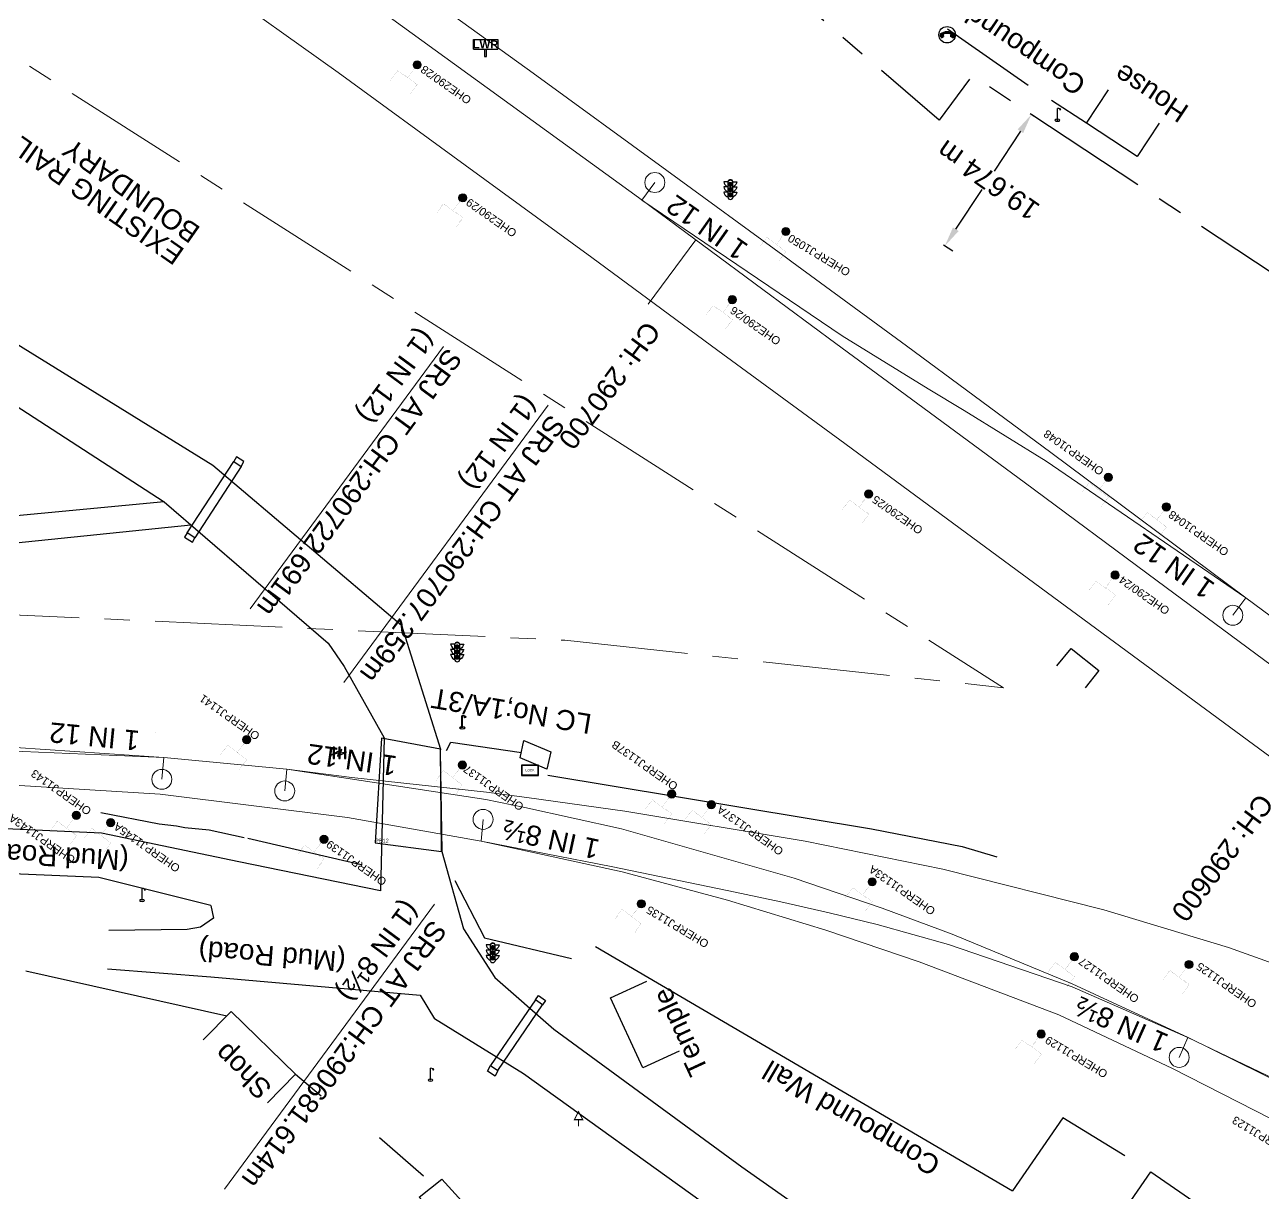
# Model space of a CAD drawing. Header units: metres. Extents: x 646303 to 662875, y 3366650 to 3378730.
# Drawn here: x 652274.5 to 652429.3, y 3374101.5 to 3374247.6 of the extents above; entities that cross this region are included whole.
import ezdxf
from ezdxf.enums import TextEntityAlignment as Align

# ---------------------------------------------------------------- set-up
doc = ezdxf.new("R2010")
doc.units = ezdxf.units.M
doc.header["$MEASUREMENT"] = 0
doc.header["$PDMODE"] = 3
doc.header["$PDSIZE"] = 0.5
doc.linetypes.add('CENTER', pattern=[50.8, 31.75, -6.35, 6.35, -6.35])
for name, color, linetype in [('ARCH', 7, 'Continuous'), ('COMMERCIAL_BLD_PUC', 251, 'Continuous'), ('COMPOUND_WALL', 251, 'Continuous'), ('DFCC Boundary', 6, 'CENTER'), ('GOVT_BUILDING', 251, 'Continuous'), ('GRILL', 251, 'Continuous'), ('LAMP_POST', 7, 'Continuous'), ('LOCK', 251, 'Continuous'), ('LWR', 251, 'Continuous'), ('PAVERS', 7, 'Continuous'), ('RELIGIOUS_PLACE', 251, 'Continuous'), ('RESIDENTIAL_BL_SEMI', 251, 'Continuous'), ('SH.NOS', 251, 'Continuous'), ('SIGN_BOARD', 251, 'Continuous'), ('SIGNAL_POST', 8, 'Continuous'), ('SUB_ROAD_EDGE', 34, 'Continuous'), ('Telephone_Pole', 251, 'Continuous'), ('TOPO_TELEPHONE_POLE', 8, 'Continuous'), ('TOPO_TEXT', 251, 'Continuous'), ('TRANSFORMER', 251, 'Continuous')]:
    doc.layers.add(name, color=color, linetype=linetype)
for name, color, linetype, lineweight in [('BOUNDARY DIMENTION', 10, 'Continuous', 0), ('Existing Chainage', 7, 'Continuous', 0), ('Existing IR Track', 143, 'Continuous', 0), ('Existing Railway Boundary', 7, 'CENTER', 0), ('OHE MAST', 8, 'Continuous', 0), ('OHE MAST TEXT', 8, 'Continuous', 0), ("RAJPURA STN. SRJ's", 251, 'Continuous', 0)]:
    doc.layers.add(name, color=color, linetype=linetype, lineweight=lineweight)
doc.styles.add('CUT-FILL', font='cut-fill.shx', dxfattribs={"height": 2})
doc.styles.add('NB', font='swissbo.ttf', dxfattribs={"height": 1.5})
doc.styles.get("Standard").update_dxf_attribs({"font": 'arial.ttf'})
doc.styles.add('Style-Arial', font='arial.ttf')
doc.dimstyles.new('DIM', dxfattribs={"dimtxt": 2.5, "dimasz": 2.5, "dimexe": 0.18, "dimexo": 0.0625, "dimgap": 0.09, "dimtad": 0, "dimtih": 1, "dimtoh": 1, "dimdec": 3, "dimzin": 0, "dimdsep": 46, "dimtxsty": 'Standard', "dimcen": 0.09, "dimadec": 0, "dimazin": 0, "dimtfac": 1, "dimtdec": 3, "dimtofl": 0, "dimtmove": 0, "dimatfit": 3, "dimfxl": 1, "dimtolj": 1, "dimtzin": 0, "dimarcsym": 0})

# ---------------------------------------------------------------- blocks, each defined once
blk = doc.blocks.new('LOCK')
for p, q in [((-0.98, 0.67, 213), (-0.98, -0.6, 213)), ((1.14, 0.67, 213), (-0.98, 0.67, 213)), ((-0.93, 0.62, 213), (-0.93, -0.55, 213)), ((1.09, 0.62, 213), (-0.93, 0.62, 213)), ((1.09, -0.55, 213), (1.09, 0.62, 213)), ((1.14, -0.6, 213), (1.14, 0.67, 213)), ((-0.98, -0.6, 213), (1.14, -0.6, 213)), ((-0.93, -0.55, 213), (1.09, -0.55, 213))]:
    blk.add_line(p, q)
at = {"style": 'CUT-FILL'}
blk.add_text('LOCK', height=0.3, dxfattribs=at).set_placement((-0.49, -0.1, 213))
blk = doc.blocks.new('LP')
for points in [[(0, 0), (0, 1.5)], [(0.25, 1.35), (0.44, 1.35)]]:
    blk.add_lwpolyline(points)
for centre, radius, start, end in [((0.07, 0.99), 0.519, 57.6425, 97.3165), ((0.34, 1.33), 0.094, 11.7012, 168.0476)]:
    blk.add_arc(centre, radius, start, end)
at = {"extrusion": (0, 0, -1)}
blk.add_ellipse((0, 0.01), major_axis=(0.308, 0), ratio=0.400495, dxfattribs=at)
blk.add_ellipse((0.35, 1.36), major_axis=(0.0017, 0.0438), ratio=0.461056, start_param=1.74022, end_param=4.575836)
blk = doc.blocks.new('LWR')
for p, q in [((-1.52, 2.09), (1.54, 2.09)), ((-1.52, 0.92), (-1.52, 2.09)), ((1.54, 2.09), (1.54, 0.92)), ((-1.52, 0.92), (1.54, 0.92))]:
    blk.add_line(p, q)
blk.add_lwpolyline([(-0.13, 0.92), (-0.13, 0), (0.13, 0), (0.13, 0.92)])
at = {"style": 'NB', "width": 1.025371}
blk.add_text('LWR', height=0.988, dxfattribs=at).set_placement((0, 1.5), align=Align.MIDDLE)
blk = doc.blocks.new('SIG')
for color, points in [(1, [(-0.22, 0.42, 0.180295), (-0.01, 0.33, -0.00255), (0.01, 0.33, -0.00255), (0.02, 0.33, 0.180295), (0.23, 0.42, -0.002654), (0.25, 0.44, 0.184495), (0.33, 0.65, 1.000001), (-0.32, 0.65, 0.184495), (-0.24, 0.44, -0.002654)]), (2, [(0.23, -0.23, -0.002654), (0.25, -0.21, 0.184495), (0.33, 0.01, 1.000001), (-0.32, 0.01, 0.184495), (-0.24, -0.21, -0.002654), (-0.22, -0.23, 0.180295), (-0.01, -0.32, -0.00255), (0.01, -0.32, -0.00255), (0.02, -0.32, 0.180295)]), (3, [(0.23, -0.88, -0.002654), (0.25, -0.86, 0.184495), (0.33, -0.64, 1.000001), (-0.32, -0.64, 0.184495), (-0.24, -0.86, -0.002654), (-0.22, -0.88, 0.395599)])]:
    blk.add_hatch(color=color).paths.add_polyline_path(points)
for p, q in [((-0.31, 0.98), (-0.32, -0.9)), ((0.33, -0.9), (0.32, 0.98))]:
    blk.add_line(p, q)
for points in [[(-0.31, 0.98), (-0.81, 0.98, 0.198758), (-0.42, 0.41, 0.003814), (-0.31, 0.39, 0.003814)], [(-0.31, 0.33), (-0.81, 0.33, 0.198758), (-0.42, -0.23, 0.003727), (-0.32, -0.26, 0.003727)], [(0.32, 0.98), (0.82, 0.98, -0.198758), (0.44, 0.41, -0.003814), (0.32, 0.39, -0.003814)], [(0.32, 0.33), (0.82, 0.33, -0.198758), (0.44, -0.23, -0.003727), (0.33, -0.26, -0.003727)], [(-0.32, -0.32), (-0.81, -0.32, 0.198758), (-0.42, -0.88, 0.003639), (-0.32, -0.9)], [(0.33, -0.32), (0.82, -0.32, -0.198758), (0.44, -0.88, -0.003639), (0.33, -0.9)]]:
    blk.add_lwpolyline(points, format="xyb")
for centre, radius, start, end in [((0.01, 0.91), 0.324, 12.4049, 167.5951), ((0.01, 0.81), 0.357, 27.7578, 152.2422), ((0.01, -0.9), 0.324, 181.4572, 358.5428)]:
    blk.add_arc(centre, radius, start, end)
blk = doc.blocks.new('TP')
at = {"layer": 'Telephone_Pole'}
blk.add_hatch(color=8, dxfattribs=at).paths.add_polyline_path([(0.49, 0.08, -0.516403), (0.5, 0.04, 0.157799), (0.42, -0.19, 0.257253), (0.43, -0.21), (0.7, -0.4, 0.297943), (0.73, -0.4, 0.213635), (0.94, -0.09, 0.292624), (0.86, 0.1, 0.314672), (-0.86, 0.1, 0.297888), (-0.94, -0.1, 0.205841), (-0.73, -0.4, 0.297943), (-0.7, -0.4), (-0.43, -0.21, 0.257253), (-0.42, -0.19, 0.155164), (-0.5, 0.04, -0.510878), (-0.49, 0.08, -0.167449)])
at = {"layer": 'Telephone_Pole', "color": 8}
for p, q in [((-0.7, -0.4), (-0.43, -0.21)), ((-0.44, -0.22), (-0.44, -0.22)), ((0.7, -0.4), (0.43, -0.21)), ((0.44, -0.22), (0.44, -0.22))]:
    blk.add_line(p, q, dxfattribs=at)
blk.add_circle((0, 0), 1.03, dxfattribs=at)
for centre, radius, start, end in [((0.01, -1.13), 1.5, 55.3659, 125.2353), ((-0.48, 0.05), 0.0243, 109.2181, 217.464), ((-0.82, -0.21), 0.402, 2.1844, 37.464), ((0.01, -1.34), 1.5, 71.1943, 109.2181), ((0.82, -0.21), 0.402, 141.9464, 177.8156), ((0.48, 0.06), 0.0243, 321.9464, 71.1943), ((0.75, -0.06), 0.194, 350.1231, 55.3659), ((-0.44, -0.19), 0.0258, 304.4776, 2.1844), ((0.44, -0.19), 0.0258, 177.8156, 235.5224), ((0.72, -0.38), 0.0258, 235.5224, 301.8866), ((0.49, -0.01), 0.462, 301.8866, 350.1231)]:
    blk.add_arc(centre, radius, start, end, dxfattribs=at)
blk = doc.blocks.new('TSB')
at = {"const_width": 0.132}
blk.add_lwpolyline([(-0.51, 0.84), (0.54, 0.84), (0, 1.85)], close=True, dxfattribs=at)
at = {"const_width": 0.142}
blk.add_lwpolyline([(0, 0.84), (0, 0)], dxfattribs=at)
blk = doc.blocks.new('TSB15')
at = {"layer": 'SH.NOS', "const_width": 0.0052}
blk.add_lwpolyline([(-0.02, 0.03), (0.02, 0.03), (0, 0.07)], close=True, dxfattribs=at)
at = {"layer": 'SH.NOS', "const_width": 0.00557}
blk.add_lwpolyline([(0, 0.03), (0, 0)], dxfattribs=at)
at = {"layer": 'SH.NOS', "style": 'CUT-FILL'}
blk.add_text('15', height=0.00787, dxfattribs=at).set_placement((-0.01, 0.04))
blk = doc.blocks.new('TRF')
blk.add_hatch(color=256).paths.add_polyline_path([(0.22, -0.04), (0.38, 0.42), (-0.98, -0.29), (0.02, 0.04), (-0.18, -0.39), (0.98, 0.09)])
for p, q in [((-0.69, 0.72), (-0.69, -0.72)), ((-0.52, 0.72), (-0.69, 0.72)), ((-0.52, -0.72), (-0.52, 0.72)), ((0, 0.72), (0, -0.72)), ((0.17, 0.72), (0, 0.72)), ((0.17, -0.72), (0.17, 0.72)), ((0.7, 0.72), (0.7, -0.72)), ((0.87, 0.72), (0.7, 0.72)), ((0.87, -0.72), (0.87, 0.72)), ((-0.69, -0.72), (-0.52, -0.72)), ((0, -0.72), (0.17, -0.72)), ((0.7, -0.72), (0.87, -0.72))]:
    blk.add_line(p, q)
blk.add_lwpolyline([(0.22, -0.04), (0.38, 0.42), (-0.98, -0.29), (0.02, 0.04), (-0.18, -0.39), (0.98, 0.09)], close=True)
blk = doc.blocks.new('OHE MAST')
h = blk.add_hatch(color=256)
edge = h.paths.add_edge_path()
edge.add_arc((0, 0), 0.514, 0, 360)
at = {"const_width": 0.01, "flags": 128}
for points in [[(1.5, 3.5), (1.5, 2), (-1.5, 2), (-1.5, 3.5)], [(0, 2), (0, 0)]]:
    blk.add_lwpolyline(points, dxfattribs=at)
blk.add_circle((0, 0), 0.514)
blk = doc.blocks.new('*D7101')
at = {"layer": 'BOUNDARY DIMENTION', "color": 0, "lineweight": -2, "transparency": 16777216}
for p, q in [((652401.33, 3374235.72), (652400.16, 3374236.49)), ((652398.93, 3374234.3), (652395.65, 3374229.32)), ((652390.86, 3374222.05), (652394.15, 3374227.04)), ((652390.51, 3374219.29), (652389.34, 3374220.06))]:
    blk.add_line(p, q, dxfattribs=at)
at = {"layer": 'BOUNDARY DIMENTION', "color": 0, "transparency": 16777216}
for points in [[(652398.59, 3374234.53), (652399.28, 3374234.07), (652400.31, 3374236.39)], [(652390.51, 3374222.28), (652391.21, 3374221.82), (652389.49, 3374219.96)]]:
    blk.add_solid(points, dxfattribs=at)
at = {"layer": 'Defpoints', "color": 0, "transparency": 16777216}
for p in [(652400.31, 3374236.39), (652401.38, 3374235.68), (652390.56, 3374219.26)]:
    blk.add_point(p, dxfattribs=at)
at = {"layer": 'BOUNDARY DIMENTION', "color": 0, "transparency": 16777216, "insert": (652394.9, 3374228.18), "char_height": 2.5, "attachment_point": 5, "rotation": 145}
blk.add_mtext('\\A1;19.674 m', dxfattribs=at)

msp = doc.modelspace()

# ---------------------------------------------------------------- linework, layer by layer
at = {"layer": 'ARCH', "linetype": 'Continuous'}
for points in [[(652294.775, 3374184.109, 269.013), (652300.6249, 3374192.9959, 269.205)], [(652301.52, 3374192.404, 269.235), (652295.757, 3374183.474, 269.047)], [(652338.309, 3374125.717, 269.375), (652332.686, 3374117.49, 269.254)], [(652333.631, 3374116.88, 269.307), (652339.217, 3374125.078, 269.347)]]:
    msp.add_polyline3d(points, dxfattribs=at)
for points in [[(652301.52, 3374192.404, 269.235), (652301.86, 3374193.005, 269.223), (652300.965, 3374193.597, 269.205), (652300.6249, 3374192.9959, 269.205)], [(652295.436, 3374182.931, 269.064), (652295.757, 3374183.474, 269.047), (652294.775, 3374184.109, 269.013), (652294.4539, 3374183.5658, 269.013)], [(652339.217, 3374125.078, 269.347), (652338.309, 3374125.717, 269.375), (652338.682, 3374126.254, 269.384), (652339.5903, 3374125.6148, 269.384)], [(652332.322, 3374116.773, 269.296), (652332.686, 3374117.49, 269.254), (652333.631, 3374116.88, 269.307), (652333.2665, 3374116.162, 269.307)]]:
    msp.add_polyline3d(points, close=True, dxfattribs=at)
at = {"layer": 'COMMERCIAL_BLD_PUC', "linetype": 'Continuous'}
msp.add_polyline3d([(652296.7919, 3374120.6844, 271.677), (652300.291, 3374124.256, 271.677), (652308.311, 3374116.399, 270.526), (652304.8119, 3374112.8274, 270.526)], dxfattribs=at)
at = {"layer": 'COMPOUND_WALL', "linetype": 'Continuous'}
for points in [[(652399.928, 3374240.019, 266.606), (652389.824, 3374247.052, 265.989)], [(652407.193, 3374235.32, 266.155), (652402.843, 3374238.128, 266.159)], [(652339.873, 3374153.801, 268.899), (652380.33, 3374147.071, 268.77)], [(652380.33, 3374147.071, 268.77), (652391.649, 3374144.885, 269.795), (652396.007, 3374143.58, 268.783)], [(652345.821, 3374132.368, 269.639), (652397.968, 3374101.805, 269.658)], [(652274.618, 3374129.327, 270.614), (652299.755, 3374123.709, 269.952)], [(652308.311, 3374116.399, 270.526), (652311.553, 3374113.689, 274.092)], [(652411.986, 3374106.195, 270.288), (652404.256, 3374110.963, 270.305), (652397.968, 3374101.805, 269.658)], [(652318.824, 3374108.485, 274.341), (652324.327, 3374103.703, 269.98)], [(652408.932, 3374095.063, 269.396), (652415.226, 3374104.215, 270.042)], [(652415.226, 3374104.215, 270.042), (652442.637, 3374085.28, 270.849)]]:
    msp.add_polyline3d(points, dxfattribs=at)
at = {"layer": 'DFCC Boundary', "ltscale": 0.5, "flags": 128}
msp.add_lwpolyline([(655695.597, 3371812.1897), (655640.8822, 3371912.823), (655580.0449, 3371996.7158), (655509.7792, 3372062.0857), (655426.9534, 3372113.9756), (655342.6069, 3372167.9462), (655257.8854, 3372221.2222), (655173.2688, 3372275.363), (655087.3459, 3372327.2788), (655002.8598, 3372380.6107), (654914.5097, 3372429.9473), (654741.1355, 3372529.4419), (654650.033, 3372576.4159), (654568.6995, 3372626.155), (654571.9877, 3372630.6369), (654391.4686, 3372756.327), (654377.1337, 3372736.8494), (654004.4289, 3373016.6995), (654007.7887, 3373020.6424), (653690.5739, 3373253.6486), (653690.5425, 3373253.6059), (653433.8132, 3373453.1485), (653440.7668, 3373462.5592), (653208.8394, 3373636.5534), (653216.1698, 3373646.5105), (653142.1983, 3373700.8896), (653053.6963, 3373771.1122), (652994.4341, 3373810.5255), (652929.3691, 3373859.5713), (652860.9168, 3373902.1103), (652749.6028, 3373984.4705), (652631.2396, 3374070.7175), (652636.2281, 3374078.1704), (652537.912, 3374145.7283), (652392.904, 3374241.2711), (652388.7719, 3374235.6812), (652308.569, 3374304.8076), (652315.9256, 3374314.7669), (652103.9815, 3374448.7876), (652083.1937, 3374464.1943), (652072.7494, 3374471.9329), (652052.3219, 3374487.0684), (652038.1897, 3374497.5387), (652024.0173, 3374508.0388), (652009.8347, 3374518.5254), (651995.6683, 3374529), (651981.7515, 3374539.2836), (651967.8828, 3374549.5317), (651954.6903, 3374559.2866), (651941.4997, 3374569.04), (651923.9377, 3374582.0168), (651906.3215, 3374595.0337), (651892.0868, 3374605.5547), (651877.7985, 3374616.1153), (651861.6288, 3374628.0564), (651845.5071, 3374639.9619), (651829.5757, 3374651.7544), (651824.7911, 3374655.296), (651813.6747, 3374663.5244), (651797.4592, 3374675.4968), (651792.6217, 3374679.0685), (651809.3453, 3374701.6999), (651798.0335, 3374710.0518), (651782.3495, 3374721.6444), (651766.6655, 3374733.2369), (651750.5163, 3374745.1875), (651734.3118, 3374757.179), (651717.3274, 3374769.6994), (651700.4625, 3374782.1317), (651684.6001, 3374793.8578), (651668.5938, 3374805.6902), (651652.6806, 3374817.4203), (651636.8173, 3374829.1137), (651620.9269, 3374840.8662), (651604.9647, 3374852.6718), (651588.7459, 3374864.6312), (651572.5882, 3374876.5455), (651556.6943, 3374888.2868), (651540.8409, 3374899.9983), (651524.5553, 3374912.0488), (651508.2568, 3374924.109), (651492.7938, 3374935.5157), (651477.3997, 3374946.8715), (651461.3291, 3374958.7436), (651445.2311, 3374970.6359), (651429.3555, 3374982.3615), (651413.4375, 3374994.1184), (651396.6322, 3375006.522), (651379.7761, 3375018.963), (651363.6644, 3375030.8565), (651352.7728, 3375038.8965), (651331.6522, 3375054.4784), (651315.7738, 3375066.1947), (651299.7306, 3375078.0412), (651283.6239, 3375089.9346), (651273.9044, 3375097.1057), (651264.2377, 3375104.2378), (651243.4187, 3375119.6324), (651222.5077, 3375135.095), (651201.5462, 3375150.5784), (651180.4926, 3375166.1298), (651161.7365, 3375179.9701), (651143.0969, 3375193.7244), (651126.6442, 3375205.9373), (651110.0563, 3375218.2505), (651088.7204, 3375233.9244), (651067.5473, 3375249.4788), (651049.4448, 3375262.8672), (651031.0656, 3375276.4601), (651013.3004, 3375289.5618), (650995.6557, 3375302.5748), (650975.556, 3375317.4171), (650955.4878, 3375332.2363), (650948.8014, 3375337.1771), (650951.4372, 3375340.7501), (650937.0874, 3375351.3535), (650916.0918, 3375366.8677), (650897.9224, 3375380.2929), (650879.805, 3375393.6796), (650866.8386, 3375403.2309), (650853.9116, 3375412.7532), (650835.5886, 3375426.289), (650817.2946, 3375439.8035), (650797.968, 3375454.1206), (650778.7222, 3375468.3781), (650760.7655, 3375481.6337), (650742.8011, 3375494.8949), (650723.0807, 3375509.4255), (650703.3693, 3375523.9495), (650688.6613, 3375534.8372), (650673.8463, 3375545.804), (650653.7938, 3375560.6295), (650633.6894, 3375575.4932), (650612.6421, 3375591.0542), (650592.0153, 3375606.3042), (650570.0328, 3375622.5591), (650548.5001, 3375638.4814), (650530.5234, 3375651.793), (650512.3606, 3375665.2423), (650494.7465, 3375678.2665), (650476.9008, 3375691.462), (650459.2976, 3375704.4721), (650441.3132, 3375717.7633), (650427.1261, 3375728.1319), (650413.8099, 3375737.864), (650402.677, 3375746.2697), (650389.8486, 3375755.6668), (650377.7322, 3375764.5425), (650360.7275, 3375777.1141), (650343.7744, 3375789.6482), (650325.0342, 3375803.5254), (650306.3109, 3375817.39), (650287.6225, 3375831.2124), (650268.717, 3375845.1957), (650250.337, 3375858.8009), (650231.8256, 3375872.5033), (650215.4559, 3375884.6355), (650199.261, 3375896.6381), (650189.9351, 3375903.5429), (650184.6476, 3375907.4517), (650170.3331, 3375918.0338), (650153.2211, 3375930.7288), (650135.9365, 3375943.5518), (650119.2313, 3375955.9159), (650102.3769, 3375968.3905), (650085.2738, 3375981.0461), (650068.2078, 3375993.6742), (650052.7787, 3376005.1011), (650037.4384, 3376016.4621), (650022.1728, 3376027.766), (650006.9632, 3376039.0283), (649974.7512, 3376062.8762), (649961.4537, 3376072.7117), (649948.2091, 3376082.508), (649944.476, 3376085.2722), (649918.728, 3376050.5341), (649909.4316, 3376057.4177), (649896.4092, 3376067.0604), (649893.7832, 3376069.0128), (649891.1645, 3376070.9437), (649888.4639, 3376072.9569), (649875.744, 3376082.3694), (649867.5551, 3376088.4016), (649853.4118, 3376098.8745), (649839.2513, 3376109.3603), (649829.0749, 3376116.9005), (649827.2194, 3376118.2675), (649818.0867, 3376125.0366), (649808.8566, 3376131.8779), (649793.2502, 3376143.4201), (649777.6288, 3376154.9733), (649763.6321, 3376165.3144), (649749.5741, 3376175.7007), (649733.9228, 3376187.2754), (649718.3343, 3376198.8036), (649705.3241, 3376208.4391), (649692.3703, 3376218.0327), (649678.0208, 3376228.6769), (649663.5747, 3376239.3366), (649646.4625, 3376252.0623), (649634.6272, 3376260.744), (649624.9192, 3376267.9946), (649615.0208, 3376275.3876), (649599.9831, 3376286.4834), (649588.9857, 3376294.598), (649590.032, 3376296.0132), (649586.1685, 3376298.8639), (649569.3593, 3376311.3207), (649552.641, 3376323.7102), (649537.2353, 3376335.0739), (649521.9792, 3376346.327), (649506.2408, 3376358.0035), (649490.3575, 3376369.7875), (649475.7578, 3376380.5673), (649461.1933, 3376391.3211), (649445.4753, 3376402.9572), (649429.8494, 3376414.5253), (649414.4906, 3376425.9209), (649378.3483, 3376452.6365), (649368.4603, 3376459.9984), (649352.6509, 3376471.6682), (649336.6992, 3376483.4434), (649322.3941, 3376494.1037), (649307.6557, 3376505.0862), (649290.8736, 3376517.4208), (649273.972, 3376529.8435), (649258.1992, 3376541.4854), (649242.2966, 3376553.2232), (649226.5432, 3376564.8634), (649210.8826, 3376576.435), (649195.2207, 3376588.0769), (649179.5326, 3376599.7383), (649164.9134, 3376610.5118), (649150.5177, 3376621.1205), (649135.415, 3376632.3287), (649120.2337, 3376643.5954), (649107.8929, 3376652.6743), (649095.5927, 3376661.7234), (649079.5687, 3376673.5769), (649063.4846, 3376685.4748), (649046.5651, 3376697.9756), (649029.6506, 3376710.4727), (649013.3465, 3376722.5351), (648996.9805, 3376734.6431), (648980.3936, 3376746.8979), (648963.6626, 3376759.259), (648946.7453, 3376771.7643), (648929.6945, 3376784.3682), (648913.5118, 3376796.3614), (648897.2206, 3376808.435), (648876.2496, 3376823.9678), (648855.1325, 3376839.6089), (648839.3985, 3376851.2044), (648823.6596, 3376862.8037), (648806.187, 3376875.7235), (648788.7814, 3376888.5937), (648772.4766, 3376900.6763), (648756.1277, 3376912.7915), (648748.6058, 3376918.3049), (648733.321, 3376929.6306), (648718.1841, 3376940.8501), (648694.1574, 3376958.9078), (648686.9154, 3376964.1595), (648685.9321, 3376964.8321), (648667.95, 3376978.2197), (648649.3198, 3376992.1471), (648633.5557, 3377003.8368), (648617.684, 3377015.6038), (648613.3865, 3377018.7718), (648613.1308, 3377018.4261), (648605.39, 3377024.1325), (648593.439, 3377032.9404), (648576.5994, 3377045.3816), (648559.8787, 3377057.7351), (648542.9247, 3377070.3132), (648525.9483, 3377082.908), (648511.3109, 3377093.7409), (648496.5572, 3377104.6599), (648477.562, 3377118.7172), (648458.5464, 3377132.7896), (648451.3349, 3377138.2101), (648435.5918, 3377149.862), (648422.1096, 3377159.9046), (648408.3664, 3377170.0637), (648394.6863, 3377180.1761), (648381.6588, 3377189.818), (648368.6059, 3377199.4787), (648354.1188, 3377210.196), (648339.6473, 3377220.9017), (648325.8166, 3377231.1386), (648311.9735, 3377241.3853), (648297.2469, 3377252.2824), (648283.6168, 3377262.3688), (648282.6002, 3377260.9951), (648281.5015, 3377261.8082), (648268.446, 3377271.4578), (648255.3849, 3377281.1115), (648243.3023, 3377290.0413), (648231.5826, 3377298.7116), (648230.1246, 3377299.843), (648216.137, 3377310.1827), (648202.3989, 3377320.3379), (648187.9045, 3377331.0225), (648173.4524, 3377341.7035), (648159.964, 3377351.7009), (648146.3755, 3377361.7726), (648132.3698, 3377372.1252), (648118.3132, 3377382.5155), (648104.5683, 3377392.6752), (648090.8453, 3377402.8186), (648079.0331, 3377411.5788), (648067.1746, 3377420.3734), (648052.1864, 3377431.461), (648037.1291, 3377442.5999), (648023.4384, 3377452.7367), (648009.6421, 3377462.9518), (647998.5681, 3377471.1475), (647977.6651, 3377486.6371), (647970.8013, 3377491.7424), (647954.3046, 3377504.0127), (647940.5645, 3377514.1537), (647927.1436, 3377524.0583), (647912.5029, 3377534.9198), (647897.7662, 3377545.8524), (647883.3488, 3377556.5286), (647868.9785, 3377567.1699), (647855.3948, 3377577.2425), (647841.7032, 3377587.3948), (647828.8284, 3377596.8277), (647815.9828, 3377606.2395), (647798.869, 3377618.9232), (647787.996, 3377626.9816), (647769.1212, 3377640.9619), (647756.6675, 3377650.183), (647742.624, 3377660.5991), (647728.5049, 3377671.0713), (647713.635, 3377682.0926), (647698.699, 3377693.1628), (647681.9918, 3377705.517), (647665.4025, 3377717.7839), (647652.0515, 3377727.6811), (647638.8028, 3377737.5025), (647625.2604, 3377747.546), (647611.724, 3377757.585), (647601.846, 3377764.9047), (647586.5632, 3377776.2354), (647574.9107, 3377784.8659), (647552.1318, 3377801.7377), (647544.5766, 3377807.3492), (647531.2096, 3377817.2774), (647518.7824, 3377826.4783), (647506.3678, 3377835.6698), (647493.0662, 3377845.5438), (647479.7149, 3377855.4547), (647466.3541, 3377865.3556), (647452.9886, 3377875.26), (647440.1702, 3377884.755), (647427.3392, 3377894.2595), (647421.9004, 3377898.2902), (647422.4016, 3377898.9655), (647413.1507, 3377905.8213), (647398.5546, 3377916.6386), (647385.2867, 3377926.4568), (647372.1159, 3377936.2032), (647357.4127, 3377947.1112), (647351.2811, 3377951.6601), (647330.0092, 3377967.4105), (647317.4471, 3377976.6964), (647304.414, 3377986.3606), (647291.335, 3377996.0589), (647278.7541, 3378005.3917), (647266.0777, 3378014.7954), (647252.9457, 3378024.4462), (647239.9839, 3378033.9719), (647225.7512, 3378044.5255), (647211.5179, 3378055.0796), (647196.511, 3378066.208), (647181.4966, 3378077.3419), (647167.7872, 3378087.5064), (647154.0498, 3378097.6917), (647140.7668, 3378107.5414), (647127.4862, 3378117.3893), (647113.2521, 3378127.9375), (647099.0375, 3378138.4713), (647085.0268, 3378148.8592), (647070.9977, 3378159.2608), (647056.5444, 3378169.9697), (647042.0873, 3378180.6814), (647027.5624, 3378191.4464), (647013.0728, 3378202.1851), (646999.864, 3378211.9684), (646986.6741, 3378221.7376), (646973.6148, 3378231.4185), (646960.4875, 3378241.1499), (646945.7953, 3378252.0414), (646931.0256, 3378262.9902), (646930.6274, 3378263.2852), (646951.9475, 3378292.0562)], dxfattribs=at)
at = {"layer": 'Existing Chainage', "color": 0, "linetype": 'Continuous', "lineweight": 13, "flags": 128}
msp.add_lwpolyline([(652352.4061, 3374212.6765), (652358.3476, 3374220.7201)], dxfattribs=at)
at = {"layer": 'Existing IR Track', "flags": 128}
for points in [[(652563.377, 3374075.1762), (652539.4557, 3374092.8707), (652515.8088, 3374110.3621), (652512.5651, 3374112.7522), (652500.609, 3374121.5621), (652492.5302, 3374127.5229), (652484.4933, 3374133.4527), (652474.2474, 3374141.017), (652471.5649, 3374142.9974), (652464.4286, 3374148.2971), (652456.9218, 3374153.8623), (652438.8838, 3374167.2343), (652434.3102, 3374170.631), (652427.1101, 3374175.9784), (652402.7514, 3374194.1266), (652393.1615, 3374201.2062), (652384.7035, 3374207.4653), (652370.3517, 3374217.9764), (652369.6842, 3374218.4659), (652354.7555, 3374229.3949), (652338.0146, 3374241.5483), (652321.2212, 3374253.7392)], [(652297.6298, 3374253.1048), (652313.669, 3374241.6327), (652329.5315, 3374230.0642), (652345.3654, 3374218.5162), (652361.1356, 3374206.9067), (652376.9786, 3374195.2436), (652393.801, 3374182.8655), (652410.7062, 3374170.4265), (652425.8821, 3374159.2459), (652441.1487, 3374147.9986), (652448.55, 3374142.5502), (652456.0699, 3374137.0146), (652465.9323, 3374129.7773), (652475.844, 3374122.5039), (652484.2353, 3374116.3121), (652492.6842, 3374110.0779), (652504.2738, 3374101.5448), (652515.8736, 3374093.0041), (652522.4179, 3374088.1899), (652534.8643, 3374079.0091), (652540.9921, 3374074.4831), (652543.2363, 3374072.8156), (652547.3348, 3374069.7993)], [(652318.8282, 3374249.5049), (652335.15, 3374237.6514), (652351.6391, 3374225.6756), (652366.7596, 3374214.5065), (652375.8823, 3374207.7679), (652386.1168, 3374200.2369), (652399.3895, 3374190.4181), (652416.027, 3374178.1101), (652431.4172, 3374166.7261), (652446.5626, 3374155.5231), (652454.0504, 3374149.9833), (652461.5931, 3374144.4029), (652471.3878, 3374137.152), (652481.4389, 3374129.7113), (652489.6553, 3374123.6367), (652497.5839, 3374117.7748), (652509.6723, 3374108.8398), (652512.8063, 3374106.5233), (652536.5632, 3374088.9617), (652560.2626, 3374071.4426)], [(652427.1101, 3374175.9784), (652402.1458, 3374193.042), (652391.9059, 3374199.3966), (652387.399, 3374202.1066), (652376.6584, 3374208.7255), (652351.6209, 3374225.6888)], [(652541.0927, 3374074.4091), (652534.967, 3374078.6765), (652521.4193, 3374087.1415), (652514.5183, 3374091.1192), (652487.4346, 3374105.923), (652470.3328, 3374114.3474), (652446.2528, 3374124.6235), (652424.9511, 3374132.232), (652409.3613, 3374136.9558), (652389.2467, 3374142.0179), (652372.055, 3374145.5418), (652349.4857, 3374149.2851), (652337.236, 3374150.9852), (652332.2218, 3374151.6464), (652315.3489, 3374153.5187), (652307.2263, 3374154.5318), (652291.8754, 3374155.986), (652273.3322, 3374157.2654), (652261.7764, 3374157.678), (652250.4348, 3374157.7203), (652241.1081, 3374157.4222)], [(652241.2082, 3374154.6281), (652250.5737, 3374155.6267), (652261.6409, 3374156.4551), (652274.2338, 3374156.7601), (652291.8754, 3374155.986)], [(652560.2554, 3374050.0812), (652520.7484, 3374070.1003), (652498.5771, 3374081.3075), (652492.6291, 3374084.2913), (652487.5276, 3374086.8725), (652481.1852, 3374090.0645), (652460.4667, 3374100.5911), (652437.9775, 3374112.092), (652419.8928, 3374120.9979), (652405.4052, 3374127.6926), (652390.399, 3374133.9142), (652381.6542, 3374137.152), (652370.6528, 3374140.9175), (652349.0899, 3374147.0874), (652337.0067, 3374149.7556), (652332.1038, 3374150.7632), (652307.239, 3374154.5303), (652291.8754, 3374155.986)], [(652231.9364, 3374152.152), (652235.6524, 3374152.384), (652261.0853, 3374152.8615), (652273.1717, 3374152.545), (652291.4006, 3374151.4247), (652314.8279, 3374148.5142), (652331.53, 3374145.5495), (652349.1685, 3374141.6862), (652362.3346, 3374138.1796), (652374.6337, 3374134.4061), (652386.2797, 3374130.4519), (652403.7367, 3374123.8269), (652417.9348, 3374117.1015), (652436.4805, 3374107.6589), (652444.5931, 3374103.5763)], [(652669.8367, 3373961.0394), (652647.3403, 3373980.7166), (652642.7873, 3373984.3367), (652633.788, 3373991.3772), (652612.6089, 3374005.6185), (652554.892, 3374042.0626), (652529.7838, 3374057.6068), (652517.9942, 3374065.1919), (652497.37, 3374079.4544), (652491.829, 3374082.8093), (652487.0152, 3374085.7802), (652473.1934, 3374093.7948), (652460.4667, 3374100.5911), (652430.8185, 3374115.7449), (652419.8775, 3374121.005), (652405.3932, 3374127.3075), (652389.9415, 3374132.6317), (652381.0487, 3374135.1238), (652375.037, 3374136.5972), (652368.9951, 3374137.9518), (652362.491, 3374139.3409), (652347.7902, 3374142.3634), (652331.5174, 3374145.5517)]]:
    msp.add_lwpolyline(points, dxfattribs=at)
at = {"layer": 'Existing Railway Boundary', "ltscale": 0.5, "flags": 128}
msp.add_lwpolyline([(652138.5181, 3374169.269), (652262.3125, 3374174.3455), (652341.9904, 3374170.6582), (652396.815, 3374164.7258), (652243.2574, 3374262.7332), (651946.597, 3374469.5072), (651834.8679, 3374552.3693), (651771.9082, 3374598.0705), (651742.5416, 3374622.3281)], dxfattribs=at)
at = {"layer": 'GOVT_BUILDING', "linetype": 'Continuous'}
msp.add_polyline3d([(652339.742, 3374154.547, 271.484), (652336.402, 3374155.951, 271.609), (652336.886, 3374158.122, 269.168), (652340.228, 3374156.7172, 269.168)], close=True, dxfattribs=at)
at = {"layer": 'GRILL', "linetype": 'Continuous'}
for points in [[(652403.489, 3374167.449, 268.675), (652405.263, 3374169.618, 268.455), (652408.737, 3374166.874, 268.51), (652407.019, 3374164.694, 268.51)], [(652327.212, 3374156.856, 269.161), (652327.752, 3374157.924, 270.475), (652336.568, 3374156.633, 270.47)], [(652301.911, 3374145.947, 270.295), (652297.523, 3374146.925, 270.165), (652294.485, 3374147.19, 270.169), (652293.453, 3374147.408, 270.34), (652291.284, 3374147.652, 270.336), (652283.976, 3374149.086, 270.322)], [(652316.549, 3374142.587, 269.043), (652302.39, 3374145.868, 270.293)], [(652328.248, 3374140.626, 269.037), (652331.957, 3374133.449, 270.683), (652342.806, 3374130.88, 269.89)]]:
    msp.add_polyline3d(points, dxfattribs=at)
at = {"layer": 'PAVERS', "linetype": 'Continuous'}
msp.add_polyline3d([(652326.593, 3374144.243, 269.007), (652326.468, 3374157.028, 269.185), (652319.074, 3374158.415, 269.069), (652318.277, 3374145.344, 269.083)], close=True, dxfattribs=at)
at = {"layer": "RAJPURA STN. SRJ's", "color": 7}
for p, q in [((652351.6197, 3374225.6896), (652353.2422, 3374227.8939)), ((652427.1101, 3374175.9784), (652425.4937, 3374173.7825)), ((652291.8754, 3374155.986), (652291.617, 3374153.2716)), ((652307.2389, 3374154.5303), (652306.9804, 3374151.815)), ((652331.5174, 3374145.5517), (652331.7759, 3374148.2655)), ((652419.8774, 3374121.005), (652418.7878, 3374118.5022))]:
    msp.add_line(p, q, dxfattribs=at)
at = {"layer": "RAJPURA STN. SRJ's", "lineweight": 13, "flags": 128}
for points in [[(652302.6631, 3374174.5898), (652326.828, 3374207.4001)], [(652299.4518, 3374102.009), (652325.7077, 3374137.6585)]]:
    msp.add_lwpolyline(points, dxfattribs=at)
at = {"layer": "RAJPURA STN. SRJ's", "lineweight": 13, "elevation": 268.8849, "flags": 128}
msp.add_lwpolyline([(652314.3727, 3374165.3695), (652339.9124, 3374200.0464)], dxfattribs=at)
at = {"layer": "RAJPURA STN. SRJ's", "color": 7}
for centre in [(652353.2422, 3374227.8939), (652425.4937, 3374173.7825), (652291.617, 3374153.2716), (652306.9804, 3374151.815), (652331.7759, 3374148.2655), (652418.7878, 3374118.5022)]:
    msp.add_circle(centre, 1.2487, dxfattribs=at)
at = {"layer": 'RELIGIOUS_PLACE', "linetype": 'Continuous'}
msp.add_polyline3d([(652356.281, 3374119.3011, 270.224), (652351.743, 3374117.202, 270.224), (652347.704, 3374125.934, 271.147), (652352.242, 3374128.0331, 271.147)], dxfattribs=at)
at = {"layer": 'RESIDENTIAL_BL_SEMI', "linetype": 'Continuous'}
msp.add_polyline3d([(652416.2738, 3374235.3054, 266.155), (652413.514, 3374231.136, 266.155), (652407.193, 3374235.32, 266.155), (652409.9528, 3374239.4894, 266.155)], dxfattribs=at)
msp.add_polyline3d([(652323.794, 3374101.039, 270.481), (652326.606, 3374103.262, 270.104), (652330.737, 3374098.735, 269.199), (652327.9095, 3374096.4997, 269.199)], close=True, dxfattribs=at)
at = {"layer": 'SUB_ROAD_EDGE', "linetype": 'Continuous'}
for points in [[(652269.331, 3374210.266, 268.836), (652298.011, 3374192.553, 269.079), (652321.564, 3374172.563, 269.239), (652326.468, 3374157.025, 269.186), (652326.41, 3374156.793, 269.153), (652326.606, 3374144.241, 269.006), (652329.313, 3374134.59, 269.071), (652333.23, 3374128.481, 269.019), (652340.625, 3374122.012, 269.039), (652364.105, 3374104.816, 269.038), (652387.167, 3374088.593, 269.026), (652422.321, 3374063.953, 269.027), (652451.131, 3374041.566, 269.046)], [(652265.539, 3374205.066, 268.96), (652291.915, 3374187.955, 268.924), (652312.399, 3374170.286, 268.789), (652314.408, 3374167.379, 268.795), (652319.403, 3374158.459, 269.038), (652318.934, 3374139.311, 269.03)], [(652291.915, 3374187.955, 268.924), (652266.837, 3374185.6, 267.128), (652237.776, 3374184.518, 266.83)], [(652238.394, 3374181.672, 266.796), (652267.253, 3374182.22, 267.072), (652295.2481, 3374185.08, 268.902)], [(652318.934, 3374139.311, 269.03), (652301.237, 3374142.957, 268.671), (652284.083, 3374146.535, 270.487), (652255.41, 3374147.822, 268.449), (652233.599, 3374146.999, 268.432), (652215.422, 3374145.028, 268.265)], [(652297.741, 3374137.507, 268.41), (652283.762, 3374141.014, 270.462), (652255.348, 3374142.222, 268.509), (652233.346, 3374141.766, 268.424), (652215.917, 3374139.834, 268.511)], [(652297.741, 3374137.507, 268.41), (652298.088, 3374135.894, 268.387), (652296.466, 3374134.795, 268.298), (652294.805, 3374134.499, 268.295), (652284.997, 3374134.351, 267.996)], [(652284.815, 3374129.592, 268.021), (652297.757, 3374128.58, 268.267), (652323.9, 3374126.269, 269.088), (652325.696, 3374123.337, 269.075)], [(652447.04, 3374035.283, 269.459), (652417.058, 3374057.215, 269.083), (652383.216, 3374082.729, 269.026), (652360.355, 3374099.513, 269.006), (652336.838, 3374116.452, 269.074), (652325.696, 3374123.337, 269.075)]]:
    msp.add_polyline3d(points, dxfattribs=at)

# ---------------------------------------------------------------- block references
at = {"layer": 'LAMP_POST', "linetype": 'Continuous'}
for p in [(652403.567, 3374235.662, 266.638), (652329.131, 3374159.695, 273.404), (652329.212, 3374159.71, 272.606), (652289.155, 3374138.115, 272.68), (652325.199, 3374115.638, 270.737)]:
    msp.add_blockref('LP', p, dxfattribs=at)
at = {"layer": 'LOCK', "linetype": 'Continuous'}
msp.add_blockref('LOCK', (652337.562, 3374154.369, 269.198), dxfattribs=at)
at = {"layer": 'LWR', "linetype": 'Continuous'}
msp.add_blockref('LWR', (652332.079, 3374243.665, 269.27), dxfattribs=at)
at = {"layer": 'OHE MAST', "color": 2, "rotation": 143.3908318566117}
for p in [(652323.537, 3374242.604), (652329.234, 3374225.977), (652369.618, 3374221.77), (652362.918, 3374213.249), (652409.923, 3374191.026), (652379.971, 3374188.94), (652417.179, 3374187.335), (652410.777, 3374178.808), (652302.234, 3374158.222), (652329.192, 3374155.07), (652355.356, 3374151.426), (652360.305, 3374150.107), (652280.94, 3374148.767), (652285.228, 3374147.856), (652311.883, 3374145.779), (652380.404, 3374140.45), (652351.544, 3374137.704), (652405.693, 3374131.084), (652420.012, 3374130.113), (652401.529, 3374121.418)]:
    msp.add_blockref('OHE MAST', p, dxfattribs=at)
at = {"layer": 'SIGN_BOARD', "linetype": 'Continuous'}
for name, p in [('TSB15', (652290.789, 3374159.017, 268.459)), ('TSB15', (652419.327, 3374118.915, 268.66)), ('TSB', (652343.696, 3374109.878, 270.583))]:
    msp.add_blockref(name, p, dxfattribs=at)
at = {"layer": 'SIGNAL_POST', "linetype": 'Continuous'}
for p in [(652362.681, 3374227.005, 269.539), (652328.53, 3374169.183, 271.229), (652332.973, 3374131.584, 271.548)]:
    msp.add_blockref('SIG', p, dxfattribs=at)
at = {"layer": 'TOPO_TELEPHONE_POLE', "linetype": 'Continuous'}
msp.add_blockref('TP', (652389.776, 3374246.37, 268.182), dxfattribs=at)
at = {"layer": 'TRANSFORMER', "linetype": 'Continuous'}
msp.add_blockref('TRF', (652313.7378, 3374156.575, 270.326), dxfattribs=at)

# ---------------------------------------------------------------- texts
at = {"layer": 'Existing Chainage', "color": 0, "linetype": 'Continuous', "lineweight": 0, "char_height": 2.5, "attachment_point": 6, "line_spacing_factor": 0.6, "style": 'Style-Arial'}
for s, insert, rotation in [('CH: 290700', (652342.0399, 3374195.0219), 233.54824), ('CH: 290600', (652418.6539, 3374135.9679), 233.509886)]:
    msp.add_mtext(s, dxfattribs=dict(at, insert=insert, rotation=rotation))
at = {"layer": 'Existing Railway Boundary', "linetype": 'Continuous', "ltscale": 5}
for s, p in [('EXISTING RAILWAY', (652294.6079, 3374219.4805)), ('BOUNDARY', (652296.5946, 3374222.2042))]:
    msp.add_text(s, height=2.5, rotation=145, dxfattribs=at).set_placement(p)
at = {"layer": 'OHE MAST TEXT'}
for s, rotation, p in [('OHE290/28', 145, (652327.1362, 3374240.1097)), ('OHE290/29', 145, (652332.8088, 3374223.4842)), ('OHERPJ1050', 149, (652373.7675, 3374218.8007)), ('OHE290/26', 145, (652365.8152, 3374209.9769)), ('OHERPJ1048', 145, (652405.5919, 3374194.1216)), ('OHE290/25', 145, (652383.5682, 3374186.3299)), ('OHERPJ1048', 145, (652421.2069, 3374184.0239)), ('OHE290/24', 145, (652414.4201, 3374176.2719)), ('OHERPJ1141', 145, (652300.0893, 3374161.0241)), ('OHERPJ1137B', 145, (652351.9672, 3374155.011, 268.8439)), ('OHERPJ1143', 145, (652279.029, 3374151.6387)), ('OHERPJ1137', 145, (652333.0833, 3374152.1896)), ('OHERPJ1137A', 145, (652365.158, 3374146.8724)), ('OHERPJ1143A', 145, (652276.645, 3374145.8176)), ('OHERPJ1145A', 145, (652289.744, 3374144.7563)), ('OHERPJ1139', 145, (652315.9348, 3374142.8)), ('OHERPJ1133A', 145, (652384.1418, 3374139.4)), ('OHERPJ1135', 149, (652356.0838, 3374134.8136)), ('OHERPJ1127', 145, (652409.9869, 3374128.1531)), ('OHERPJ1125', 145, (652424.6986, 3374127.5185)), ('OHERPJ1129', 149, (652405.9351, 3374118.5432)), ('OHERPJ1123', 149, (652429.3063, 3374108.5273))]:
    msp.add_text(s, height=1, rotation=rotation, dxfattribs=at).set_placement(p, align=Align.MIDDLE_CENTER)
at = {"layer": 'PAVERS'}
msp.add_text('PB12', height=0.5, dxfattribs=at).set_placement((652318.277, 3374145.344, 269.083))
at = {"layer": "RAJPURA STN. SRJ's", "color": 7}
for s, rotation, p in [('1 IN 12', 144.842961, (652365.0834, 3374220.029)), ('1 IN 12', 144.842961, (652423.4152, 3374177.6758)), ('1 IN 12', 174.4599, (652288.9149, 3374159.3186)), ('1 IN 12', 171.908994, (652321.1342, 3374156.1441)), ('1 IN 8½', 167.779154, (652346.4848, 3374145.6784)), ('1 IN 8½', 156.121296, (652417.632, 3374121.258))]:
    msp.add_text(s, height=2.5, rotation=rotation, dxfattribs=at).set_placement(p)
at = {"layer": "RAJPURA STN. SRJ's", "lineweight": 13, "char_height": 2.5, "attachment_point": 4, "rotation": 233.649422, "line_spacing_factor": 0.648, "style": 'Style-Arial'}
for s, insert, width in [('\\A1;\\pxsm1;SRJ AT {\\A0;CH:290722.691m (1 IN 12)}', (652326.3286, 3374208.0806), 41.603752), ('\\A1;\\pxsm1;SRJ AT {\\A0;CH:290707.259m (1 IN 12)}', (652339.1874, 3374199.7747, 268.8849), 41.603752), ('\\A1;\\pxsm1;SRJ AT {\\A0;CH:290681.614m (1 IN 8½)}', (652324.4081, 3374136.576), 41.226576)]:
    msp.add_mtext(s, dxfattribs=dict(at, insert=insert, width=width))
at = {"layer": 'TOPO_TEXT'}
for s, rotation, p in [('Compound Wall', 145.939157, (652407.3431, 3374240.6756)), ('House', 146.498605, (652420.1703, 3374237.3142)), ('LC No;1A/3T', 170.555362, (652345.4722, 3374161.3799)), ('(Mud Road-Street Road)', 176.839991, (652287.5407, 3374144.3563)), ('(Mud Road)', 175.528853, (652314.6787, 3374131.6915)), ('Temple', 114.822974, (652359.9867, 3374116.9302)), ('Shop', 135.588202, (652305.5404, 3374114.7936)), ('Compound Wall', 149.625724, (652389.1525, 3374105.7061))]:
    msp.add_text(s, height=2.5, rotation=rotation, dxfattribs=at).set_placement(p)

# ---------------------------------------------------------------- dimensions: what is measured, and where the dimension line sits
at = {"layer": 'BOUNDARY DIMENTION'}
dim = msp.add_aligned_dim(p1=(652390.5584, 3374219.2565), p2=(652401.3826, 3374235.6847), distance=1.2846, dimstyle='DIM', override={"dimpost": ' m'}, dxfattribs=at)
dim.commit()
dim.dimension.update_dxf_attribs({"geometry": '*D7101', "text_midpoint": (652394.8978, 3374228.1774), "text_rotation": 145})

doc.saveas('drawing.dxf')
